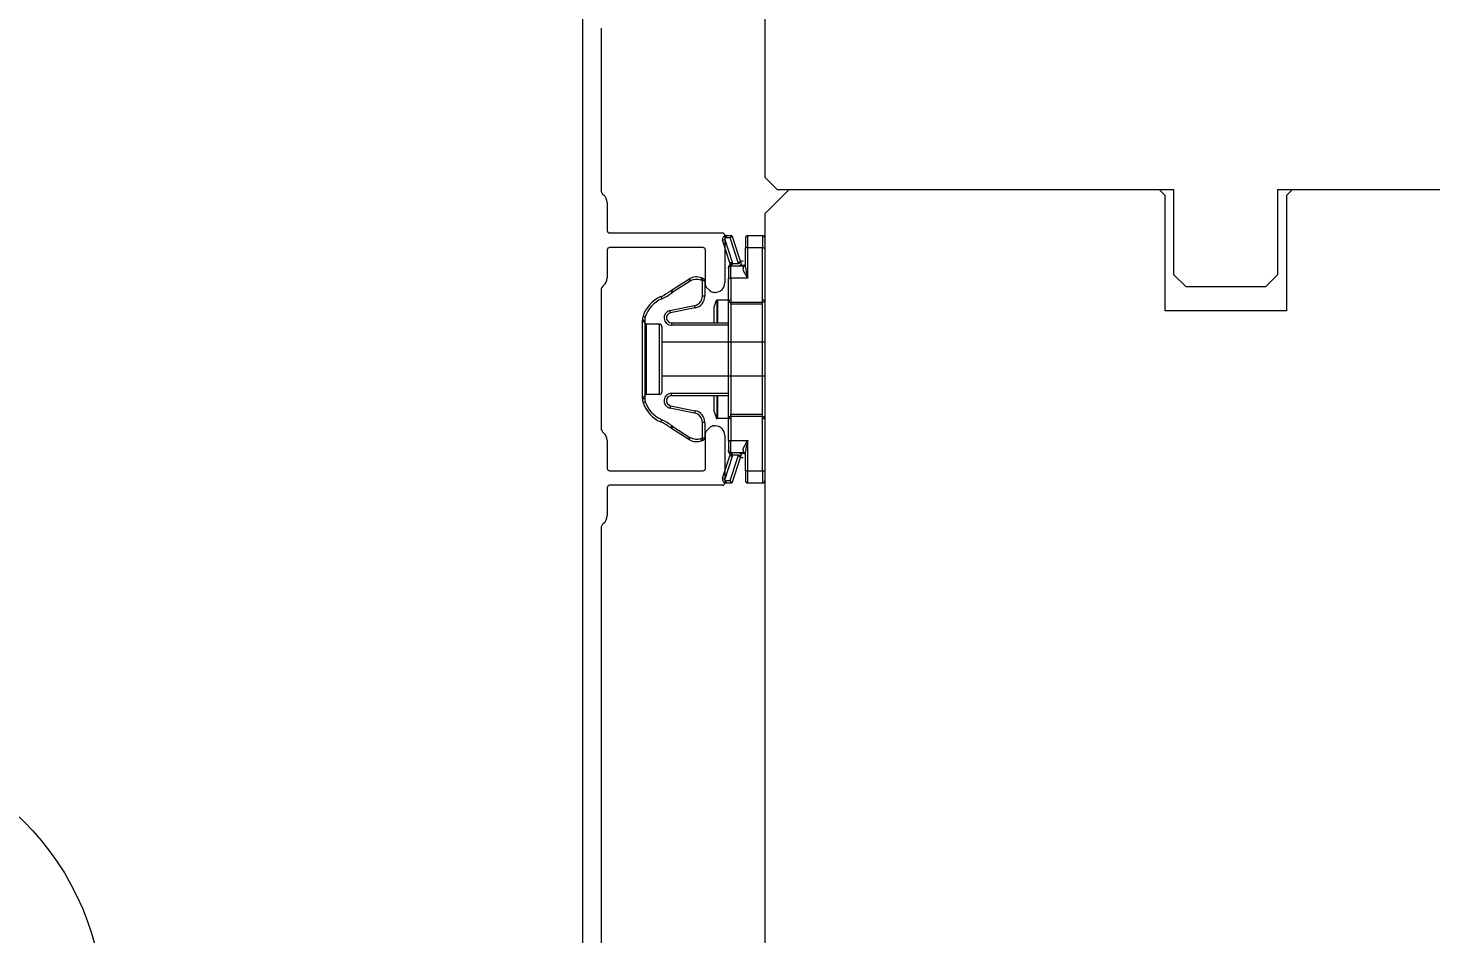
# Model space of a CAD drawing. Header units: metres. Extents: x 2.1 to 55.1, y 135.2 to 164.9.
# Drawn here: x 40.7022 to 40.8178, y 143.0913 to 143.166 of the extents above; entities that cross this region are included whole.
import ezdxf

# ---------------------------------------------------------------- set-up
doc = ezdxf.new("R2010")
doc.units = ezdxf.units.M
doc.header["$PDMODE"] = 65
doc.linetypes.add('AUSGEZOGEN', pattern=[0])
doc.linetypes.add('VERDECKT', pattern=[9.524999999999999, 6.35, -3.175])
for name, color, linetype, lineweight in [('XR$1$Fenster', 7, 'AUSGEZOGEN', 18), ('XR$1$Vermassung Decke', 180, 'VERDECKT', 25), ('XR$1$Werkplan- Ausfuehrungsmasse', 7, 'AUSGEZOGEN', 13)]:
    doc.layers.add(name, color=color, linetype=linetype, lineweight=lineweight)
doc.styles.add('ARIAL', font='ARIAL.TTF')
doc.dimstyles.new('DIMSTYLE_16', dxfattribs={"dimtxt": 0.125, "dimasz": 0.15, "dimexe": 0, "dimexo": 0, "dimgap": 0.0625, "dimtad": 2, "dimdec": 1, "dimlfac": 100, "dimrnd": 0.5, "dimzin": 4, "dimdsep": 46, "dimtxsty": 'ARIAL', "dimblk1": 'ALL_ML_KREIS', "dimblk2": 'ALL_ML_KREIS', "dimsah": 1, "dimcen": 0, "dimclrd": 256, "dimclre": 256, "dimclrt": 256, "dimadec": 0, "dimazin": 0, "dimtfac": 1, "dimtdec": 0, "dimtix": 1, "dimtmove": 2, "dimatfit": 3, "dimfxl": 0, "dimtvp": 1.2, "dimtzin": 0, "dimlwd": 0, "dimlwe": -1, "dimarcsym": 0})
doc.dimstyles.new('DIMSTYLE_3', dxfattribs={"dimtxt": 0.1, "dimasz": 0.15, "dimexe": 0, "dimexo": 0, "dimgap": 0.05, "dimtad": 2, "dimdec": 1, "dimlfac": 100, "dimrnd": 0.5, "dimzin": 4, "dimdsep": 46, "dimtxsty": 'ARIAL', "dimblk1": 'ALL_ML_KREIS', "dimblk2": 'ALL_ML_KREIS', "dimsah": 1, "dimcen": 0, "dimclrd": 240, "dimclre": 240, "dimclrt": 240, "dimadec": 0, "dimazin": 0, "dimtfac": 1, "dimtdec": 0, "dimtix": 1, "dimtmove": 2, "dimatfit": 3, "dimfxl": 0, "dimtvp": 1.2, "dimtzin": 0, "dimlwd": 0, "dimlwe": 13, "dimarcsym": 0})

# ---------------------------------------------------------------- blocks, each defined once
blk = doc.blocks.new('ALL_ML_KREIS')
at = {"color": 0, "linetype": 'ByBlock', "lineweight": -2}
for p, q in [((0, -0.5), (0, 0.5)), ((-1, 0), (0.5, 0))]:
    blk.add_line(p, q, dxfattribs=at)
blk.add_circle((0, 0), 0.15, dxfattribs=at)
blk = doc.blocks.new('*D29')
at = {"layer": 'DEFPOINTS', "color": 92, "linetype": 'AUSGEZOGEN', "lineweight": 13, "true_color": 0x00c600, "transparency": 33554687}
for p in [(44.21091207872055, 143.084699050955), (40.68591207872055, 143.0046990509549), (44.21091207872055, 143.0046990509549)]:
    blk.add_point(p, dxfattribs=at)
at = {"layer": 'XR$1$Vermassung Decke', "color": 92, "linetype": 'AUSGEZOGEN', "lineweight": -2, "true_color": 0x00c600, "transparency": 33554687}
for p, q in [((40.68591207872055, 143.084699050955), (40.68591207872055, 143.084699050955)), ((40.68591207872055, 143.0046990509549), (40.68591207872055, 143.084699050955)), ((40.68591207872055, 143.0046990509549), (40.68591207872055, 143.0046990509549))]:
    blk.add_line(p, q, dxfattribs=at)
at = {"layer": 'XR$1$Vermassung Decke', "color": 92, "linetype": 'AUSGEZOGEN', "lineweight": 13, "true_color": 0x00c600, "transparency": 33554687, "xscale": 0.15, "yscale": 0.15, "zscale": 0.15}
for p, rotation in [((40.68591207872055, 143.084699050955), 90), ((40.68591207872055, 143.0046990509549), 270)]:
    blk.add_blockref('ALL_ML_KREIS', p, dxfattribs=dict(at, rotation=rotation))
at = {"layer": 'XR$1$Vermassung Decke', "color": 92, "linetype": 'AUSGEZOGEN', "lineweight": 13, "true_color": 0x00c600, "transparency": 33554687, "insert": (40.58420675812027, 143.142199050955), "char_height": 0.1, "width": 0.3, "attachment_point": 5, "rotation": 90, "style": 'ARIAL'}
blk.add_mtext('\\A1;{\\A1;{8\\H0.066000;\\S^ ;}}', dxfattribs=at)
blk = doc.blocks.new('*D468')
at = {"layer": 'DEFPOINTS', "transparency": 33554687}
for p in [(40.90091207872054, 143.264699050955), (39.50591207872055, 142.836699050955), (40.82591207872055, 142.836699050955)]:
    blk.add_point(p, dxfattribs=at)
at = {"layer": 'XR$1$Werkplan- Ausfuehrungsmasse', "lineweight": -2, "transparency": 33554687}
for p, q in [((39.50591207872055, 143.264699050955), (39.50591207872055, 143.264699050955)), ((39.50591207872055, 142.836699050955), (39.50591207872055, 143.264699050955)), ((39.50591207872055, 142.836699050955), (39.50591207872055, 142.836699050955))]:
    blk.add_line(p, q, dxfattribs=at)
at = {"layer": 'XR$1$Werkplan- Ausfuehrungsmasse', "transparency": 33554687, "xscale": 0.15, "yscale": 0.15, "zscale": 0.15}
for p, rotation in [((39.50591207872055, 143.264699050955), 90), ((39.50591207872055, 142.836699050955), 270)]:
    blk.add_blockref('ALL_ML_KREIS', p, dxfattribs=dict(at, rotation=rotation))
at = {"layer": 'XR$1$Werkplan- Ausfuehrungsmasse', "transparency": 33554687, "insert": (39.3911951619402, 143.0450459131651), "char_height": 0.125, "width": 0.5, "attachment_point": 5, "rotation": 90, "style": 'ARIAL'}
blk.add_mtext('\\A1;{\\A1;{43\\H0.082500;\\S^ ;}}', dxfattribs=at)

msp = doc.modelspace()

# ---------------------------------------------------------------- linework, layer by layer
at = {"layer": 'XR$1$Fenster', "linetype": 'AUSGEZOGEN', "lineweight": 13, "transparency": 33554687}
for p, q in [((40.76291233340221, 143.2096993192121), (40.76291223599558, 143.1536993192122)), ((40.74791210069449, 143.0760993269049), (40.74791226837308, 143.1724993270524)), ((40.74942110906568, 143.1659993244278), (40.74941223386814, 143.1526366359952)), ((40.76291223599558, 143.1536993192122), (40.76391223425616, 143.1526993174728)), ((40.76491223425668, 143.1526993157334), (40.76291223077789, 143.1506993192122)), ((40.76391223425616, 143.1526993174728), (40.79661223425612, 143.1526992605942)), ((40.79591223338642, 143.1521992618118), (40.79541223425612, 143.1526992626815)), ((40.79591221686209, 143.1426992618119), (40.79591223338642, 143.1521992618118)), ((40.79661223425612, 143.1526992605942), (40.79661222208029, 143.1456992605943)), ((40.80521222208029, 143.1456992456354), (40.8052122342561, 143.1526992456354)), ((40.8052122342561, 143.1526992456354), (40.82991223425607, 143.1526992026721)), ((40.80591223338641, 143.1521992444069), (40.80591221686207, 143.1426992444178)), ((40.8064122342561, 143.1526992435463), (40.80591223338641, 143.1521992444069)), ((40.749912232081, 143.1516119400465), (40.74991222806968, 143.1493119400465)), ((40.76291223077789, 143.1506993192122), (40.7629121177166, 143.0856993192353)), ((40.75011222772086, 143.1491119396978), (40.7594122318419, 143.149111923517)), ((40.75942693445618, 143.1485065519252), (40.75961712953777, 143.1485684052269)), ((40.75961223149393, 143.1489119231693), (40.75961222471373, 143.1450119231911)), ((40.75961712953777, 143.1485684052269), (40.76022151016102, 143.146709972149)), ((40.759712227599, 143.1488993318778), (40.75971222725204, 143.1486993318778)), ((40.76005392983349, 143.1486993312851), (40.75971222725204, 143.1486993318778)), ((40.759712227599, 143.1488993318778), (40.7601991983389, 143.148899331033)), ((40.7601991983389, 143.148899331033), (40.76005392983349, 143.1486993312851)), ((40.76073687076899, 143.1465993301003), (40.76005392983349, 143.1486993312851)), ((40.7601991983389, 143.148899331033), (40.7609270658506, 143.1466611834021)), ((40.76131222725204, 143.1486993291022), (40.76131222586424, 143.1478993291022)), ((40.76151222586424, 143.1478993287553), (40.76151222759898, 143.1488993287553)), ((40.76151222759898, 143.1488993287553), (40.76271222759898, 143.1488993266736)), ((40.76271222759898, 143.1488993266736), (40.76271222586423, 143.1478993266736)), ((40.74991222528664, 143.1477119400317), (40.74991222129669, 143.1454119400317)), ((40.75781222974916, 143.1479119263137), (40.75011222563358, 143.1479119396847)), ((40.75801222433702, 143.1447947686792), (40.75801222940222, 143.1477119259667)), ((40.76003131507942, 143.1466481188472), (40.75942693445618, 143.1485065519252)), ((40.76131222307897, 143.1462937562933), (40.76131222586424, 143.1478993291022)), ((40.76151222586424, 143.1478993287553), (40.76131222586424, 143.1478993291022)), ((40.76151222152736, 143.1453993287553), (40.76151222586424, 143.1478993287553)), ((40.76271222586423, 143.1478993266736), (40.76151222586424, 143.1478993287553)), ((40.76271221807811, 143.1434110070991), (40.76271222586423, 143.1478993266736)), ((40.76271222586423, 143.1478993266736), (40.76291222586423, 143.1478993263266)), ((40.75991222291517, 143.1461993315309), (40.75991222307619, 143.1462921517634)), ((40.75991801429018, 143.1463399316156), (40.75991222838361, 143.1462936084471)), ((40.75993437208104, 143.1463836337837), (40.75991801429018, 143.1463399316156)), ((40.75996665475956, 143.1464293004784), (40.75993437208104, 143.1463836337837)), ((40.76001476852267, 143.1464465208652), (40.75996665475956, 143.1464293004784)), ((40.759976671537, 143.1464392084809), (40.76001121957236, 143.1464810698481)), ((40.76001121957236, 143.1464810698481), (40.76003149441788, 143.1465249664411)), ((40.76005824612925, 143.1464506979957), (40.76001476852267, 143.1464465208652)), ((40.76003131507942, 143.1466481188472), (40.76022151016102, 143.146709972149)), ((40.76003149441788, 143.1465249664411), (40.76004008185262, 143.1465659141244)), ((40.76004008185262, 143.1465659141244), (40.76004101327869, 143.1465927982531)), ((40.76004101327869, 143.1465927982531), (40.76024090655955, 143.1465993309607)), ((40.76011120480474, 143.1464459282521), (40.76005824612925, 143.1464506979957)), ((40.76011222152736, 143.1453993311839), (40.76011222326211, 143.1463993311839)), ((40.76018131934072, 143.1464876026074), (40.76011222334263, 143.1464457413002)), ((40.76011222334263, 143.1464457413002), (40.76011222326211, 143.1463993311839)), ((40.76011222326211, 143.1463993311839), (40.76111222326212, 143.1463993294492)), ((40.7602218689556, 143.1465314991653), (40.76018131934072, 143.1464876026074)), ((40.76023904375405, 143.1465724468337), (40.7602218689556, 143.1465314991653)), ((40.76024090655955, 143.1465993309607), (40.76023904375405, 143.1465724468337)), ((40.76024090655955, 143.1465993309607), (40.76073687076899, 143.1465993301003)), ((40.7609270658506, 143.1466611834021), (40.76073687076899, 143.1465993301003)), ((40.76077710171162, 143.1465374763988), (40.76073687076899, 143.1465993301003)), ((40.7609270658506, 143.1466611834021), (40.76096729668592, 143.1465374760689)), ((40.76111222326212, 143.1463993294492), (40.76111222282037, 143.1461446854417)), ((40.76131222307897, 143.1462937562933), (40.761333463051, 143.1460927264579)), ((40.75521589395021, 143.1443985300363), (40.75663683358052, 143.1453037649518)), ((40.75674429320957, 143.1451350864762), (40.75532335357927, 143.1442298515607)), ((40.75663683358052, 143.1453037649518), (40.75674429320957, 143.1451350864762)), ((40.75668370698647, 143.1453318561223), (40.75678179193432, 143.1451575594126)), ((40.75769675879489, 143.1454084679469), (40.7576260017747, 143.1452214025998)), ((40.75770192965722, 143.1454065283849), (40.75763220680949, 143.1452190751254)), ((40.75776221820828, 143.1451707176576), (40.75763220680949, 143.1452190751254)), ((40.75770192965722, 143.1454065283849), (40.75783194105604, 143.1453581709171)), ((40.7577622160288, 143.1439143503451), (40.75776221820828, 143.1451707176576)), ((40.75776221820828, 143.1451707176576), (40.75783194105604, 143.1453581709171)), ((40.7579622182083, 143.1451707173106), (40.75776221820828, 143.1451707176576)), ((40.7579622182083, 143.1451707173106), (40.7579622160288, 143.1439143499981)), ((40.75991221807813, 143.1434110119564), (40.75991222152737, 143.1453993315309)), ((40.75991222291517, 143.1461993315309), (40.75991222152737, 143.1453993315309)), ((40.75991222152737, 143.1453993315309), (40.76011222152736, 143.1453993311839)), ((40.76011222152736, 143.1453993311839), (40.76011221807813, 143.1434110116095)), ((40.76151222152736, 143.1453993287553), (40.76011222152736, 143.1453993311839)), ((40.76115470317127, 143.1459771605359), (40.76111222282037, 143.1461446854417)), ((40.76125231318131, 143.1457911468584), (40.76115470317127, 143.1459771605359)), ((40.76136560353601, 143.1456134826501), (40.76125231318131, 143.1457911468584)), ((40.761333463051, 143.1460927264579), (40.76138226783014, 143.1458695101635)), ((40.76151222152736, 143.1453993287553), (40.76136560353601, 143.1456134826501)), ((40.76138226783014, 143.1458695101635), (40.76143891279174, 143.145656313251)), ((40.76143891279174, 143.145656313251), (40.76151222152736, 143.1453993287553)), ((40.79661222208029, 143.1456992605943), (40.79761222034089, 143.1446992588548)), ((40.80421222034088, 143.1446992473748), (40.80521222208029, 143.1456992456354)), ((40.74941221951912, 143.1443872458225), (40.74941219982396, 143.1330366359757)), ((40.75514916006121, 143.144352097696), (40.75526996646807, 143.1441927056885)), ((40.75521589395021, 143.1443985300363), (40.75532335357927, 143.1442298515607)), ((40.7579622160288, 143.1439143499981), (40.7577622160288, 143.1439143503451)), ((40.75836577697059, 143.1443583719628), (40.75807080273549, 143.1446533472213)), ((40.75881222332592, 143.1442119245789), (40.75871933010713, 143.1442119247401)), ((40.79761222034089, 143.1446992588548), (40.80421222034088, 143.1446992473748)), ((40.75432387699047, 143.1438639355804), (40.75440538420348, 143.1436812977579)), ((40.75508960559448, 143.1427169792498), (40.7571217090164, 143.1431304116925)), ((40.7571615822633, 143.1429344266824), (40.75512947884137, 143.1425209942397)), ((40.7571615822633, 143.1429344266824), (40.7571217090164, 143.1431304116925)), ((40.75871221729, 143.1429567009145), (40.75871221510875, 143.1416993192721)), ((40.75871824584669, 143.1416993192616), (40.75871824808726, 143.1429909029184)), ((40.75871824808726, 143.1429909029184), (40.75893060050199, 143.1435743332338)), ((40.75894304901717, 143.1435743332122), (40.75893060050199, 143.1435743332338)), ((40.75894304901717, 143.1435743332122), (40.75894304576449, 143.1416993188717)), ((40.75896556120853, 143.1435743331731), (40.75895165437596, 143.1435743331973)), ((40.75899221256564, 143.1435743331268), (40.75896556120853, 143.1435743331731)), ((40.75901868932998, 143.1435743330809), (40.75899221256564, 143.1435743331268)), ((40.75903701502656, 143.1416993187087), (40.75903701827924, 143.1435743330491)), ((40.75991221836144, 143.1435743315309), (40.75903701827924, 143.1435743330491)), ((40.75991220173091, 143.1339876367649), (40.75991221807813, 143.1434110119564)), ((40.75991221807813, 143.1434110119564), (40.76011221807813, 143.1434110116095)), ((40.76011221776375, 143.1432297928558), (40.76011220204528, 143.1341688551717)), ((40.76011221776375, 143.1432297928558), (40.76011221807813, 143.1434110116095)), ((40.76011221807813, 143.1434110116095), (40.76271221807811, 143.1434110070991)), ((40.76271221776375, 143.1432297883454), (40.76011221776375, 143.1432297928558)), ((40.76271220204528, 143.1341688506613), (40.76271221776375, 143.1432297883454)), ((40.76271221776375, 143.1432297883454), (40.76271221807811, 143.1434110070991)), ((40.76291221807811, 143.1434110067521), (40.76271221807811, 143.1434110070991)), ((40.75281220428592, 143.1354604815618), (40.75281221552309, 143.1419381669557)), ((40.75311221493528, 143.1415993196581), (40.75281221545569, 143.1418993201785)), ((40.75281221552309, 143.1419381669557), (40.75301221552309, 143.1419381666087)), ((40.7528639750272, 143.1422557183062), (40.75305362312638, 143.1421922076891)), ((40.75301221552309, 143.1419381666087), (40.75301220428592, 143.1354604812149)), ((40.75311221493528, 143.1415993196581), (40.75311220487372, 143.1357993196581)), ((40.75421221493527, 143.1415993177498), (40.75311221493528, 143.1415993196581)), ((40.75421220487371, 143.1357993177499), (40.75421221493527, 143.1415993177498)), ((40.75512947884137, 143.1425209942397), (40.75508960559448, 143.1427169792498)), ((40.75521221510877, 143.1416993253438), (40.75991221510875, 143.1416993171904)), ((40.75521221510877, 143.1416993253438), (40.75521221476181, 143.1414993253438)), ((40.80591221686207, 143.1426992444178), (40.79591221686209, 143.1426992618119)), ((40.75441221458831, 143.1413993174029), (40.75441220522065, 143.1359993174029)), ((40.7599122147618, 143.1414993171904), (40.75521221476181, 143.1414993253438)), ((40.76291221233313, 143.1400993026575), (40.75441221233315, 143.1400993174029)), ((40.76291220747582, 143.1372993026575), (40.75441220747584, 143.1372993174029)), ((40.75521220470028, 143.1356993396842), (40.75521220504722, 143.1358993396842)), ((40.75521220504722, 143.1358993396842), (40.75991220504722, 143.1358993315309)), ((40.75311220487372, 143.1357993196581), (40.7528122043533, 143.1354993201785)), ((40.75281220428592, 143.1354604815618), (40.75301220428592, 143.1354604812149)), ((40.7528639684409, 143.1351429128543), (40.7530536156099, 143.1352064262488)), ((40.75421220487371, 143.1357993177499), (40.75311220487372, 143.1357993196581)), ((40.75512936966735, 143.1348767185617), (40.7550894957405, 143.13468073369)), ((40.75712169364105, 143.1342672746829), (40.7550894957405, 143.13468073369)), ((40.75512936966735, 143.1348767185617), (40.75716156756792, 143.1344632595547)), ((40.75991220470028, 143.1356993315309), (40.75521220470028, 143.1356993396842)), ((40.75871220470028, 143.1356993336126), (40.75871220251905, 143.1344419663107)), ((40.75871823319764, 143.1344077642859), (40.7587182354382, 143.1356993336022)), ((40.758943035356, 143.1356993332122), (40.75894303210333, 143.1338243332122)), ((40.75903700136542, 143.1338243330491), (40.75903700461808, 143.1356993330492)), ((40.75432385311913, 143.1335347351862), (40.75440536068234, 143.1337173728525)), ((40.75716156756792, 143.1344632595547), (40.75712169364105, 143.1342672746829)), ((40.75871823319764, 143.1344077642859), (40.75893058358817, 143.1338243332338)), ((40.75893058358817, 143.1338243332338), (40.75894303210333, 143.1338243332122)), ((40.75895163746212, 143.1338243331972), (40.7589655442947, 143.1338243331731)), ((40.7589655442947, 143.1338243331731), (40.75899219565181, 143.1338243331269)), ((40.75899219565181, 143.1338243331269), (40.75901867241615, 143.133824333081)), ((40.75991220144761, 143.1338243315309), (40.75903700136542, 143.1338243330491)), ((40.75991219828169, 143.1319993315309), (40.75991220173091, 143.1339876367649)), ((40.75991220173091, 143.1339876367649), (40.76011220173091, 143.133987636418)), ((40.76011220173091, 143.133987636418), (40.76011219828168, 143.131999331184)), ((40.76011220173091, 143.133987636418), (40.76011220204528, 143.1341688551717)), ((40.76011220204528, 143.1341688551717), (40.76271220204528, 143.1341688506613)), ((40.7627122017309, 143.1339876319076), (40.76011220173091, 143.133987636418)), ((40.7627121939448, 143.1294993266736), (40.7627122017309, 143.1339876319076)), ((40.7627122017309, 143.1339876319076), (40.76271220204528, 143.1341688506613)), ((40.7627122017309, 143.1339876319076), (40.7629122017309, 143.1339876315606)), ((40.7551512072879, 143.1330450000355), (40.75527211266867, 143.1332043169803)), ((40.75521843312032, 143.1329981942457), (40.75532589333461, 143.1331668723485)), ((40.75663118416211, 143.1320981691256), (40.75521843312032, 143.1329981942457)), ((40.75532589333461, 143.1331668723485), (40.75673864437638, 143.1322668472284)), ((40.75776219575579, 143.1322279466822), (40.75776219793358, 143.1334833338081)), ((40.75796219793358, 143.1334833334612), (40.75776219793358, 143.1334833338081)), ((40.75796219793358, 143.1334833334612), (40.7579621957558, 143.1322279463353)), ((40.75801219809294, 143.1297119259137), (40.75801220317597, 143.1326290832012)), ((40.75807078206641, 143.1327705044553), (40.75836575732767, 143.1330654786877)), ((40.75871931097368, 143.1332119246805), (40.75881220419248, 143.1332119245184)), ((40.75961220279723, 143.1324119231232), (40.75961219601007, 143.1285119231449)), ((40.74991219798869, 143.1320119400271), (40.74991219397734, 143.1297119400271)), ((40.75663118416211, 143.1320981691256), (40.75673864437638, 143.1322668472284)), ((40.75664992494924, 143.1320865185693), (40.75675363700609, 143.1322575267833)), ((40.75769677878048, 143.1319901906627), (40.7576260151988, 143.1321772535278)), ((40.75763209769374, 143.1321795356593), (40.75776219575579, 143.1322279466822)), ((40.75770184752626, 143.1319920924389), (40.75763209769374, 143.1321795356593)), ((40.75783194558832, 143.1320405034618), (40.75770184752626, 143.1319920924389)), ((40.75783194558832, 143.1320405034618), (40.75776219575579, 143.1322279466822)), ((40.75776219575579, 143.1322279466822), (40.7579621957558, 143.1322279463353)), ((40.75991219828169, 143.1319993315309), (40.75991219689389, 143.1311993315309)), ((40.75991219673287, 143.1311065112984), (40.75991219689389, 143.1311993315309)), ((40.75991219828169, 143.1319993315309), (40.76011219828168, 143.131999331184)), ((40.76011219654693, 143.130999331184), (40.76011219828168, 143.131999331184)), ((40.76011219828168, 143.131999331184), (40.76151219828168, 143.1319993287553)), ((40.76111219698868, 143.1312539734567), (40.76114654696846, 143.1314017507428)), ((40.76111219698868, 143.1312539734567), (40.76111219654694, 143.1309993294492)), ((40.76114654696846, 143.1314017507428), (40.76125237162164, 143.1316076504538)), ((40.76125237162164, 143.1316076504538), (40.76137667083531, 143.1318017353029)), ((40.76132937189941, 143.1312822346963), (40.76131219673007, 143.1311049019112)), ((40.76138228447603, 143.131529314478), (40.76132937189941, 143.1312822346963)), ((40.76137667083531, 143.1318017353029), (40.76151219828168, 143.1319993287553)), ((40.76144443431855, 143.1317622164478), (40.76138228447603, 143.131529314478)), ((40.76151219828168, 143.1319993287553), (40.76144443431855, 143.1317622164478)), ((40.7615121939448, 143.1294993287553), (40.76151219828168, 143.1319993287553)), ((40.75942690042999, 143.1288921128203), (40.76003128750107, 143.1307505438014)), ((40.76022148236807, 143.1306886898398), (40.75961709529699, 143.1288302588587)), ((40.75991220203522, 143.1311050546147), (40.75991470046321, 143.1310749637888)), ((40.75991470046321, 143.1310749637888), (40.75993233662928, 143.1310190447115)), ((40.75993233662928, 143.1310190447115), (40.75996662794039, 143.1309693623946)), ((40.75997664468347, 143.1309594543573), (40.75996662794039, 143.1309693623946)), ((40.75996662794039, 143.1309693623946), (40.76001474145104, 143.1309521418789)), ((40.75999215450116, 143.1309434714534), (40.75997664468355, 143.1309594543572)), ((40.76001315228526, 143.1309143559723), (40.75999215450116, 143.1309434714534)), ((40.76003145845871, 143.1308737235555), (40.76001315228526, 143.1309143559723)), ((40.76001474145104, 143.1309521418789), (40.76005821803687, 143.1309479645655)), ((40.76022148236807, 143.1306886898398), (40.76003128750107, 143.1307505438014)), ((40.76004005349031, 143.1308327589439), (40.76003145845871, 143.1308737235555)), ((40.76004098589227, 143.1308058643619), (40.76004005349031, 143.1308327589439)), ((40.76024087915046, 143.1307993309607), (40.76004098589227, 143.1308058643619)), ((40.76005389513846, 143.1286993312851), (40.76073684335992, 143.1307993301004)), ((40.76005821803687, 143.1309479645655), (40.7601111778791, 143.1309527341105)), ((40.76011219654693, 143.130999331184), (40.76011219646642, 143.1309529210677)), ((40.76011219646642, 143.1309529210677), (40.76014321612952, 143.130936938137)), ((40.76111219654694, 143.1309993294492), (40.76011219654693, 143.130999331184)), ((40.76014321612952, 143.130936938137), (40.76018521174824, 143.1309078226194)), ((40.76018521174824, 143.1309078226194), (40.7602218241656, 143.1308671901709)), ((40.76092703822692, 143.1307374761387), (40.76019916294995, 143.1284993310331)), ((40.7602218241656, 143.1308671901709), (40.76023901429991, 143.1308262255443)), ((40.76023901429991, 143.1308262255443), (40.76024087915046, 143.1307993309607)), ((40.76073684335992, 143.1307993301004), (40.76024087915046, 143.1307993309607)), ((40.76073684335992, 143.1307993301004), (40.76077707451714, 143.1308611836623)), ((40.76092703822692, 143.1307374761387), (40.76073684335992, 143.1307993301004)), ((40.76096726949143, 143.1308611833323), (40.76092703822692, 143.1307374761387)), ((40.7613121939448, 143.1294993291023), (40.76131219673007, 143.1311049019112)), ((40.75011219362854, 143.1295119396783), (40.75781219774412, 143.1295119262625)), ((40.75942690042999, 143.1288921128203), (40.75961709529699, 143.1288302588587)), ((40.7613121939448, 143.1294993291023), (40.761312192557, 143.1286993291022)), ((40.7615121939448, 143.1294993287553), (40.7613121939448, 143.1294993291023)), ((40.76151219221006, 143.1284993287553), (40.7615121939448, 143.1294993287553)), ((40.7615121939448, 143.1294993287553), (40.7627121939448, 143.1294993266736)), ((40.7627121939448, 143.1294993266736), (40.76271219221005, 143.1284993266736)), ((40.7627121939448, 143.1294993266736), (40.76291219394481, 143.1294993263267)), ((40.7499121911943, 143.1281119400122), (40.74991218720438, 143.1258119400122)), ((40.75941219566229, 143.128311923493), (40.75011219154126, 143.1283119396652)), ((40.75971219221005, 143.1284993318779), (40.75971219255701, 143.1286993318779)), ((40.76019916294995, 143.1284993310331), (40.75971219221005, 143.1284993318779)), ((40.75971219255701, 143.1286993318779), (40.76005389513846, 143.1286993312851)), ((40.76019916294995, 143.1284993310331), (40.76005389513846, 143.1286993312851)), ((40.76271219221005, 143.1284993266736), (40.76151219221006, 143.1284993287553)), ((40.74941218542678, 143.124787245803), (40.74941212182854, 143.0882240194427))]:
    msp.add_line(p, q, dxfattribs=at)
for centre, radius, start, end in [((40.74991223386814, 143.1526366351231), 0.0005000000000003411, 179.9999000721626, 232.0200276269862), ((40.74911223208101, 143.1516119414418), 0.0007999999999986895, 359.9999000725697, 52.0200276278082), ((40.75011222806967, 143.1493119396978), 0.0001999999999970896, 179.9999000786763, 269.9999000725697), ((40.75971222707857, 143.1485993318778), 0.0002999999999999983, 89.99990060656361, 198.0150324739181), ((40.75941223149392, 143.148911923517), 0.0002000000000016371, 359.9999004043652, 89.99990031276519), ((40.75971222707857, 143.1485993318778), 0.0001000000000000023, 89.99990060792067, 198.0150324889845), ((40.76151222725204, 143.1486993287553), 0.0001999999999999999, 89.99990060792067, 179.9999003392274), ((40.76271222725204, 143.1486993266736), 0.0002000000000000005, 359.9999003392274, 89.99990060588512), ((40.75011222528662, 143.1477119396847), 0.0001999999999970896, 89.99990060792064, 179.9999006079207), ((40.75781222940221, 143.1477119263136), 0.0002000000000007276, 359.9999006079207, 89.99990060792067), ((40.76011222291517, 143.1461993311839), 0.0002000000000000002, 89.99990060588512, 179.9999003392274), ((40.75984111999783, 143.1465862655455), 0.0002000000000000563, 1.871815822742815, 18.01503246638489), ((40.75984111999783, 143.1465862655455), 0.000399999999999925, 1.871815818673878, 18.01503246994165), ((40.76115749176752, 143.1465993293706), 0.0002000000000001185, 198.0150324657554, 263.5017930786219), ((40.76111222360908, 143.1465993294492), 0.0001999999999999958, 269.9999006079207, 359.9999003392274), ((40.74911222129671, 143.1454119414195), 0.0007999999999990451, 307.9797730515233, 359.9999006079207), ((40.7571741317258, 143.1444603725739), 0.001000000000002704, 119.3685022793169, 122.4999006059502), ((40.75727221667366, 143.1442860758642), 0.001200000000000002, 69.2809956076502, 119.3685022801155), ((40.75717413172578, 143.1444603725739), 0.0008000000000005479, 119.3685022801155, 122.4999006056456), ((40.75727221667366, 143.1442860758642), 0.001000000000000018, 69.28099560726446, 119.3685022801155), ((40.75805054389581, 143.1463437946822), 0.001199999999688685, 249.2809956079263, 249.5974208318744), ((40.75805054389594, 143.1463437946825), 0.001000000000026916, 249.2809956074598, 249.5974208319535), ((40.7577622182083, 143.1451707176576), 0.0001999999999999998, 359.9999003392274, 69.59742083119964), ((40.7499122195191, 143.1443872449551), 0.0005000000000002296, 127.9797730505212, 179.9999006062922), ((40.75261222551727, 143.1476993298541), 0.004200000000000038, 294.0501479554515, 307.159219920908), ((40.75261222551727, 143.1476993298541), 0.00440000000000013, 294.0501479555148, 307.1592199208653), ((40.75575319209548, 143.1435551376584), 0.001000000000002119, 122.4999006059502, 127.1592199209523), ((40.75575319209548, 143.1435551376584), 0.0008000000000016094, 122.4999006056456, 127.1592199211982), ((40.7569622160288, 143.1439143517329), 0.0008, 281.499900606107, 359.9999003392274), ((40.7569622160288, 143.1439143517329), 0.001000000000000006, 281.4999006056894, 359.9999003392274), ((40.75821222433713, 143.1447947683323), 0.0002000000001107049, 179.9999006079207, 224.9999006067978), ((40.75871933097451, 143.1447119247401), 0.0005000000000036379, 224.9999006050705, 269.999900605478), ((40.75881222471372, 143.1450119245789), 0.0007999999999992724, 269.9999006058851, 359.9999006038495), ((40.7554242243661, 143.1413983249759), 0.002700000000000008, 114.0501479558294, 161.4849897773015), ((40.7554242243661, 143.1413983249759), 0.0025, 114.0501479555997, 161.4849897779039), ((40.75881221728999, 143.142956700741), 0.0001, 159.999900606807, 179.9999003392274), ((40.75381221552308, 143.1419381652209), 0.0009999999999998454, 161.4849897773638, 179.9999003392274), ((40.75381221552308, 143.1419381652209), 0.000800000000000004, 161.4849897773315, 179.9999003392274), ((40.75421221458832, 143.1413993177498), 0.0002, 359.9999003392274, 89.99990060588512), ((40.75521221582868, 143.1421143253438), 0.000615000000000001, 101.4999006056016, 269.9999006060009), ((40.75521221582868, 143.1421143253438), 0.0004150000000000004, 101.4999006054027, 269.9999006070377), ((40.75421220522065, 143.1359993177498), 0.0002, 269.9999006058851, 359.9999003392274), ((40.75521220397953, 143.1352838585984), 0.0006154810858585823, 89.99990060630162, 258.4999006065929), ((40.75381220428592, 143.1354604798271), 0.001000000000000146, 179.9999003408558, 198.5158493561867), ((40.75542420522245, 143.1360003436808), 0.002700000000000007, 198.515849355372, 245.9497421826212), ((40.75381220428592, 143.1354604798271), 0.0008000000000000352, 179.999900341263, 198.5158493562837), ((40.75542420522245, 143.1360003436808), 0.002500000000000004, 198.5158493553378, 245.9497421826026), ((40.75521220397953, 143.1352838585984), 0.0004154810858585834, 89.99990060650211, 258.4999006061622), ((40.75261219429177, 143.1296993441946), 0.004199999999999988, 52.80519408519852, 65.94974218252355), ((40.75261219429177, 143.1296993441946), 0.004400000000000038, 52.80519408520566, 65.94974218268935), ((40.75696219793358, 143.1334833351959), 0.0008000000000000928, 359.9999003392274, 78.49990060567849), ((40.75696219793358, 143.1334833351959), 0.001000000000000092, 359.9999003392274, 78.49990060643923), ((40.75881220251904, 143.1344419661372), 0.0001, 179.9999003392274, 199.9999006066218), ((40.74991219979989, 143.1330366350543), 0.0004999999759201073, 179.9998944181999, 232.0200219732322), ((40.74911219798868, 143.1320119414223), 0.0007999999999986895, 359.9999000746053, 52.02002762906085), ((40.75575573419174, 143.1338415847595), 0.0010000000000009, 232.8051940853557, 237.4999006055973), ((40.75575573419174, 143.1338415847595), 0.0007999999999988508, 232.8051940853557, 237.4999006059876), ((40.75821220317608, 143.1326290828523), 0.000200000000111288, 134.9999000656004, 179.9999000705342), ((40.75871931010166, 143.1327119246804), 0.0005000000000035813, 89.99990007379104, 134.9999000713577), ((40.75881220279724, 143.1324119245184), 0.0007999999999992724, 359.9999000746053, 89.99990007307858), ((40.75716848523351, 143.1329415596394), 0.0009999999999953046, 237.4999006071589, 238.7642723265276), ((40.75727219729038, 143.1331125678534), 0.001199999999999998, 238.7642723266265, 290.7210141034979), ((40.75716848523351, 143.1329415596394), 0.000799999999996654, 237.4999006064169, 238.7642723276203), ((40.75727219729038, 143.1331125678534), 0.0009999999999999948, 238.764272327024, 290.7210141031464), ((40.7580505966889, 143.131054876337), 0.001200000000051277, 110.4108273878549, 110.7210141039697), ((40.75805059668896, 143.1310548763369), 0.001000000000184402, 110.4108273880648, 110.7210141031163), ((40.75776219575579, 143.1322279466822), 0.0002000000000000007, 290.4108273840541, 359.9999003392274), ((40.76011219689389, 143.131199331184), 0.0001999999999999991, 179.9999003392274, 269.9999006058851), ((40.75984109263409, 143.130812397763), 0.0002000000000000528, 341.9847687417936, 358.1279853928631), ((40.75984109263409, 143.130812397763), 0.0003999999999999791, 341.9847687424232, 358.1279853968989), ((40.76115746435843, 143.1307993293707), 0.0002000000000001185, 96.49800813142745, 161.9847687346801), ((40.76111219619999, 143.1307993294492), 0.0002000000000000016, 359.9999003392274, 89.99990060384955), ((40.75011219397734, 143.1297119396782), 0.0001999999999970896, 179.9999000705341, 269.9999000746053), ((40.75781219809294, 143.1297119262625), 0.0002000000000007276, 269.9999000725697, 359.9999000786764), ((40.75971219273048, 143.1287993318778), 0.0002999999999999997, 161.9847687396323, 269.9999006065636), ((40.7501121911943, 143.1281119396652), 0.0001999999999970896, 89.99990060588507, 179.9999006079207), ((40.75941219601008, 143.1285119234931), 0.000200000000001296, 269.9999003656896, 359.9999002740896), ((40.75971219273048, 143.1287993318778), 0.0001000000000000008, 161.9847687495367, 269.9999006079207), ((40.761512192557, 143.1286993287553), 0.0002000000000000005, 179.9999003392274, 269.9999006058851), ((40.76271219255701, 143.1286993266736), 0.0002000000000000003, 269.9999006058851, 359.9999003392274), ((40.74911218720437, 143.1258119414), 0.0007999999999997841, 307.9797730502706, 359.9999006058851), ((40.74991218542679, 143.1247872449356), 0.0005000000000059833, 127.9797730531672, 179.9999006062922)]:
    msp.add_arc(centre, radius, start, end, dxfattribs=at)
for centre, major_axis, ratio, start_param, end_param in [((40.76115749176752, 143.1465993293706), (-0.0003999999999994543, 6.957617495960686e-10), 0.4999999999999261, 4.787907672100282, 5.968761940949822), ((40.76077710160431, 143.1464756227672), (0.0001901950815946272, 6.185330174867241e-05), 0.2954608359358151, 4.808182212274344, 6.283185307179894), ((40.76111222307896, 143.1462937566402), (0.0001999999999996972, -3.478808747336572e-10), 0.7453559925013852, 0, 1.570796326789837), ((40.76011221807813, 143.1434110116095), (-0.0001999999999996986, 3.478808747979846e-10), 0.9060937684146011, 4.712388980384429, 6.283185307179589), ((40.76271221807811, 143.1434110070991), (0.0001999999999997005, -3.47880874733663e-10), 0.9060937684145924, 0, 1.570796326794639), ((40.7601122017309, 143.1339876364179), (-0.0001999999999996987, 3.478808747979848e-10), 0.9060937684145998, 0, 1.570796326794887), ((40.7627122017309, 143.1339876319076), (0.0001999999999996987, -3.478808747336599e-10), 0.9060937684145999, 4.712388980384695, 6.283185307179292), ((40.76115746435843, 143.1307993293707), (-0.0003999999999994543, 6.957617495960686e-10), 0.4999999999999261, 0.3144233662297431, 1.495277635079303), ((40.76077707462445, 143.1309230372939), (0.0001901948669932085, -6.185396163088703e-05), 0.2954608359358438, 0, 1.475003094905232), ((40.76111219673009, 143.1311049022582), (0.0001999999999996948, -3.478808747336531e-10), 0.7453559924999997, 4.712388980384273, 6.283185307179274)]:
    msp.add_ellipse(centre, major_axis=major_axis, ratio=ratio, start_param=start_param, end_param=end_param, dxfattribs=at)

# ---------------------------------------------------------------- dimensions: what is measured, and where the dimension line sits
at = {"layer": 'XR$1$Vermassung Decke', "color": 92, "linetype": 'AUSGEZOGEN', "lineweight": 13, "true_color": 0x00c600, "transparency": 33554687}
dim = msp.add_linear_dim(base=(40.68591207872055, 143.084699050955), p1=(40.68591207872055, 143.0046990509549), p2=(40.68591207872055, 143.084699050955), angle=90, dimstyle='DIMSTYLE_3', override={"dimpost": '<>', "dimclrd": 92, "dimclre": 92, "dimclrt": 92, "dimlwd": 0, "dimlwe": 13}, dxfattribs=at)
dim.commit()
dim.dimension.update_dxf_attribs({"geometry": '*D29', "text_midpoint": (40.58420675812027, 143.142199050955), "dimtype": 160})
at = {"layer": 'XR$1$Werkplan- Ausfuehrungsmasse', "transparency": 33554687}
dim = msp.add_linear_dim(base=(39.50591207872055, 143.264699050955), p1=(39.50591207872055, 142.836699050955), p2=(39.50591207872055, 143.264699050955), angle=90, dimstyle='DIMSTYLE_16', override={"dimpost": '<>', "dimclrd": 256, "dimclre": 256, "dimclrt": 256, "dimlwd": 0, "dimlwe": 65535}, dxfattribs=at)
dim.commit()
dim.dimension.update_dxf_attribs({"geometry": '*D468', "text_midpoint": (39.3911951619402, 143.0450459131651), "dimtype": 160})

doc.saveas('drawing.dxf')
